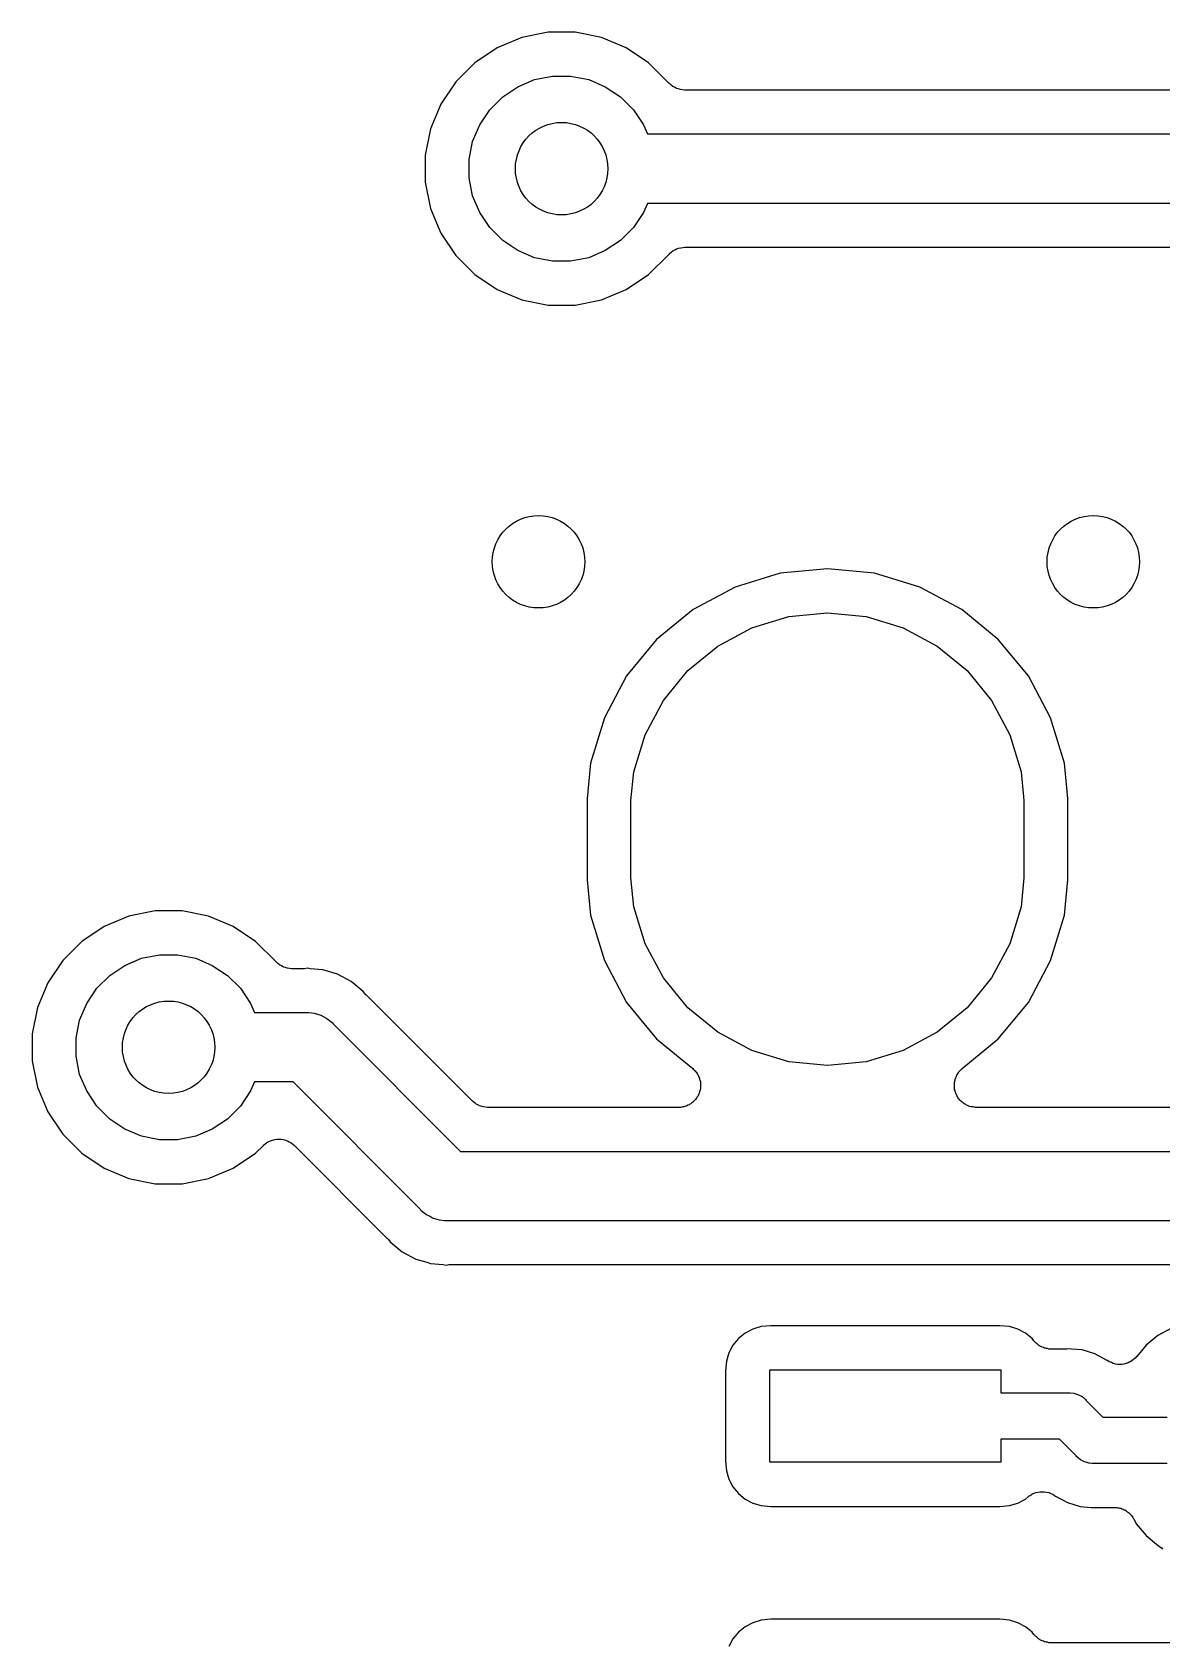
# Model space of a CAD drawing. Extents: x 100.2 to 129.8, y -164.8 to -95.2.
# Drawn here: x 107.81 to 112.7, y -112.58 to -105.61 of the extents above; entities that cross this region are included whole.
import ezdxf

# ---------------------------------------------------------------- set-up
doc = ezdxf.new("R2010")
doc.units = 0
doc.layers.add('BLACK', color=7, linetype='CONTINUOUS')

msp = doc.modelspace()

# ---------------------------------------------------------------- linework, layer by layer
at = {"layer": 'BLACK', "linetype": 'CONTINUOUS'}
for p, q in [((109.928, -105.633), (109.821, -105.677)), ((110.042, -105.61), (109.928, -105.633)), ((110.158, -105.61), (110.042, -105.61)), ((110.272, -105.633), (110.158, -105.61)), ((110.379, -105.677), (110.272, -105.633)), ((109.821, -105.677), (109.724, -105.742)), ((110.476, -105.742), (110.379, -105.677)), ((109.724, -105.742), (109.642, -105.824)), ((110.563, -105.829), (110.476, -105.742)), ((109.642, -105.824), (109.577, -105.921)), ((109.845, -105.889), (109.911, -105.846)), ((109.911, -105.846), (109.983, -105.815)), ((109.983, -105.815), (110.061, -105.8)), ((110.061, -105.8), (110.139, -105.8)), ((110.139, -105.8), (110.217, -105.815)), ((110.217, -105.815), (110.289, -105.846)), ((110.289, -105.846), (110.355, -105.889)), ((110.565, -105.831), (110.563, -105.829)), ((110.566, -105.832), (110.565, -105.831)), ((110.573, -105.838), (110.566, -105.832)), ((110.566, -105.832), (110.566, -105.832)), ((110.58, -105.843), (110.573, -105.838)), ((110.58, -105.844), (110.58, -105.843)), ((110.588, -105.848), (110.58, -105.844)), ((110.58, -105.844), (110.58, -105.844)), ((110.596, -105.852), (110.588, -105.848)), ((110.597, -105.853), (110.596, -105.852)), ((110.596, -105.852), (110.596, -105.852)), ((110.605, -105.855), (110.597, -105.853)), ((110.613, -105.858), (110.605, -105.855)), ((110.614, -105.858), (110.613, -105.858)), ((110.623, -105.859), (110.614, -105.858)), ((110.614, -105.858), (110.614, -105.858)), ((110.632, -105.86), (110.623, -105.859)), ((110.633, -105.86), (110.632, -105.86)), ((119.367, -105.86), (110.633, -105.86)), ((110.633, -105.86), (110.633, -105.86)), ((110.633, -105.86), (110.633, -105.86)), ((110.633, -105.86), (110.633, -105.86)), ((109.577, -105.921), (109.533, -106.028)), ((109.789, -105.945), (109.845, -105.889)), ((110.355, -105.889), (110.411, -105.945)), ((109.746, -106.011), (109.789, -105.945)), ((110.411, -105.945), (110.454, -106.011)), ((109.533, -106.028), (109.51, -106.142)), ((109.715, -106.083), (109.746, -106.011)), ((110.454, -106.011), (110.471, -106.05)), ((110.471, -106.05), (119.529, -106.05)), ((109.51, -106.142), (109.51, -106.258)), ((109.7, -106.161), (109.715, -106.083)), ((109.7, -106.239), (109.7, -106.161)), ((109.51, -106.258), (109.533, -106.372)), ((109.715, -106.317), (109.7, -106.239)), ((109.746, -106.389), (109.715, -106.317)), ((110.471, -106.35), (110.454, -106.389)), ((119.529, -106.35), (110.471, -106.35)), ((109.533, -106.372), (109.577, -106.479)), ((109.789, -106.455), (109.746, -106.389)), ((110.454, -106.389), (110.411, -106.455)), ((109.577, -106.479), (109.642, -106.576)), ((109.845, -106.511), (109.789, -106.455)), ((110.411, -106.455), (110.355, -106.511)), ((109.911, -106.554), (109.845, -106.511)), ((109.983, -106.585), (109.911, -106.554)), ((110.289, -106.554), (110.217, -106.585)), ((110.355, -106.511), (110.289, -106.554)), ((110.567, -106.567), (110.574, -106.561)), ((110.574, -106.561), (110.581, -106.556)), ((110.581, -106.555), (110.589, -106.551)), ((110.581, -106.556), (110.581, -106.555)), ((110.581, -106.556), (110.581, -106.556)), ((110.589, -106.551), (110.597, -106.547)), ((110.597, -106.547), (110.597, -106.547)), ((110.597, -106.547), (110.598, -106.547)), ((110.598, -106.547), (110.606, -106.544)), ((110.606, -106.544), (110.615, -106.542)), ((110.615, -106.542), (110.615, -106.542)), ((110.615, -106.542), (110.616, -106.542)), ((110.616, -106.542), (110.624, -106.541)), ((110.624, -106.541), (110.633, -106.54)), ((110.633, -106.54), (119.367, -106.54)), ((109.642, -106.576), (109.724, -106.658)), ((110.061, -106.6), (109.983, -106.585)), ((110.139, -106.6), (110.061, -106.6)), ((110.217, -106.585), (110.139, -106.6)), ((110.476, -106.658), (110.564, -106.571)), ((110.564, -106.571), (110.566, -106.568)), ((110.566, -106.568), (110.567, -106.567)), ((110.567, -106.567), (110.567, -106.567)), ((109.724, -106.658), (109.821, -106.723)), ((110.379, -106.723), (110.476, -106.658)), ((109.821, -106.723), (109.928, -106.767)), ((109.928, -106.767), (110.042, -106.79)), ((110.158, -106.79), (110.272, -106.767)), ((110.272, -106.767), (110.379, -106.723)), ((110.042, -106.79), (110.158, -106.79)), ((111.046, -107.95), (110.85, -108.01)), ((111.25, -107.93), (111.046, -107.95)), ((111.454, -107.95), (111.25, -107.93)), ((111.65, -108.01), (111.454, -107.95)), ((110.85, -108.01), (110.669, -108.106)), ((111.831, -108.106), (111.65, -108.01)), ((110.669, -108.106), (110.511, -108.236)), ((110.923, -108.186), (111.083, -108.137)), ((111.083, -108.137), (111.25, -108.121)), ((111.25, -108.121), (111.417, -108.137)), ((111.417, -108.137), (111.577, -108.186)), ((111.989, -108.236), (111.831, -108.106)), ((110.511, -108.236), (110.381, -108.394)), ((110.775, -108.265), (110.923, -108.186)), ((111.577, -108.186), (111.725, -108.265)), ((112.119, -108.394), (111.989, -108.236)), ((110.646, -108.371), (110.775, -108.265)), ((111.725, -108.265), (111.854, -108.371)), ((110.54, -108.5), (110.646, -108.371)), ((111.854, -108.371), (111.96, -108.5)), ((110.381, -108.394), (110.285, -108.575)), ((112.215, -108.575), (112.119, -108.394)), ((110.461, -108.648), (110.54, -108.5)), ((111.96, -108.5), (112.039, -108.648)), ((110.285, -108.575), (110.225, -108.771)), ((112.275, -108.771), (112.215, -108.575)), ((110.412, -108.808), (110.461, -108.648)), ((112.039, -108.648), (112.088, -108.808)), ((110.225, -108.771), (110.21, -108.924)), ((112.29, -108.924), (112.275, -108.771)), ((110.4, -108.933), (110.412, -108.808)), ((112.088, -108.808), (112.1, -108.933)), ((110.21, -108.924), (110.21, -109.276)), ((110.4, -109.267), (110.4, -108.933)), ((112.1, -108.933), (112.1, -109.267)), ((112.29, -109.276), (112.29, -108.924)), ((110.21, -109.276), (110.225, -109.429)), ((110.412, -109.392), (110.4, -109.267)), ((112.1, -109.267), (112.088, -109.392)), ((112.275, -109.429), (112.29, -109.276)), ((108.342, -109.41), (108.228, -109.433)), ((108.458, -109.41), (108.342, -109.41)), ((108.572, -109.433), (108.458, -109.41)), ((110.461, -109.552), (110.412, -109.392)), ((112.088, -109.392), (112.039, -109.552)), ((108.121, -109.477), (108.024, -109.542)), ((108.228, -109.433), (108.121, -109.477)), ((108.679, -109.477), (108.572, -109.433)), ((108.776, -109.542), (108.679, -109.477)), ((110.225, -109.429), (110.285, -109.625)), ((112.215, -109.625), (112.275, -109.429)), ((108.024, -109.542), (107.942, -109.624)), ((108.863, -109.629), (108.776, -109.542)), ((110.54, -109.7), (110.461, -109.552)), ((112.039, -109.552), (111.96, -109.7)), ((107.942, -109.624), (107.877, -109.721)), ((108.211, -109.646), (108.283, -109.615)), ((108.283, -109.615), (108.361, -109.6)), ((108.361, -109.6), (108.439, -109.6)), ((108.439, -109.6), (108.517, -109.615)), ((108.517, -109.615), (108.589, -109.646)), ((108.865, -109.631), (108.863, -109.629)), ((108.866, -109.632), (108.865, -109.631)), ((110.285, -109.625), (110.381, -109.806)), ((112.119, -109.806), (112.215, -109.625)), ((108.089, -109.745), (108.145, -109.689)), ((108.145, -109.689), (108.211, -109.646)), ((108.589, -109.646), (108.655, -109.689)), ((108.655, -109.689), (108.711, -109.745)), ((108.873, -109.638), (108.866, -109.632)), ((108.866, -109.632), (108.866, -109.632)), ((108.88, -109.643), (108.873, -109.638)), ((108.88, -109.644), (108.88, -109.643)), ((108.888, -109.648), (108.88, -109.644)), ((108.88, -109.644), (108.88, -109.644)), ((108.896, -109.652), (108.888, -109.648)), ((108.897, -109.653), (108.896, -109.652)), ((108.896, -109.652), (108.896, -109.652)), ((108.905, -109.655), (108.897, -109.653)), ((108.913, -109.658), (108.905, -109.655)), ((108.914, -109.658), (108.913, -109.658)), ((108.923, -109.659), (108.914, -109.658)), ((108.914, -109.658), (108.914, -109.658)), ((108.932, -109.66), (108.923, -109.659)), ((108.933, -109.66), (108.932, -109.66)), ((108.979, -109.66), (108.933, -109.66)), ((108.933, -109.66), (108.933, -109.66)), ((108.933, -109.66), (108.933, -109.66)), ((108.933, -109.66), (108.933, -109.66)), ((108.983, -109.66), (108.979, -109.66)), ((108.987, -109.66), (108.983, -109.66)), ((108.988, -109.66), (108.987, -109.66)), ((109, -109.658), (108.988, -109.66)), ((109.012, -109.66), (109, -109.658)), ((109.067, -109.665), (109.012, -109.66)), ((109.012, -109.66), (109.012, -109.66)), ((109.131, -109.684), (109.067, -109.665)), ((109.19, -109.716), (109.131, -109.684)), ((110.646, -109.829), (110.54, -109.7)), ((111.96, -109.7), (111.854, -109.829)), ((107.877, -109.721), (107.833, -109.828)), ((108.046, -109.811), (108.089, -109.745)), ((108.711, -109.745), (108.754, -109.811)), ((109.242, -109.758), (109.19, -109.716)), ((109.249, -109.768), (109.242, -109.758)), ((109.252, -109.771), (109.249, -109.768)), ((107.833, -109.828), (107.81, -109.942)), ((108.015, -109.883), (108.046, -109.811)), ((108.754, -109.811), (108.771, -109.85)), ((109.255, -109.774), (109.252, -109.771)), ((109.256, -109.775), (109.255, -109.774)), ((109.713, -110.232), (109.256, -109.775)), ((110.381, -109.806), (110.511, -109.964)), ((110.775, -109.935), (110.646, -109.829)), ((111.854, -109.829), (111.725, -109.935)), ((111.989, -109.964), (112.119, -109.806)), ((108, -109.961), (108.015, -109.883)), ((108.771, -109.85), (108.993, -109.85)), ((108.993, -109.85), (109, -109.849)), ((109, -109.849), (109.007, -109.85)), ((109.007, -109.85), (109.007, -109.85)), ((109.007, -109.85), (109.029, -109.852)), ((109.029, -109.852), (109.058, -109.861)), ((109.058, -109.861), (109.084, -109.875)), ((109.084, -109.875), (109.107, -109.893)), ((109.107, -109.893), (109.111, -109.899)), ((109.111, -109.899), (109.662, -110.45)), ((107.81, -109.942), (107.81, -110.058)), ((108, -110.039), (108, -109.961)), ((110.511, -109.964), (110.667, -110.092)), ((110.923, -110.014), (110.775, -109.935)), ((111.725, -109.935), (111.577, -110.014)), ((111.833, -110.092), (111.989, -109.964)), ((108.015, -110.117), (108, -110.039)), ((111.083, -110.063), (110.923, -110.014)), ((111.577, -110.014), (111.417, -110.063)), ((107.81, -110.058), (107.833, -110.172)), ((108.046, -110.189), (108.015, -110.117)), ((110.667, -110.092), (110.668, -110.092)), ((110.668, -110.092), (110.671, -110.096)), ((110.671, -110.096), (110.674, -110.099)), ((110.674, -110.099), (110.677, -110.102)), ((110.677, -110.102), (110.681, -110.106)), ((110.681, -110.106), (110.683, -110.109)), ((110.683, -110.109), (110.686, -110.113)), ((110.686, -110.113), (110.688, -110.117)), ((110.688, -110.117), (110.691, -110.121)), ((111.25, -110.079), (111.083, -110.063)), ((111.417, -110.063), (111.25, -110.079)), ((111.81, -110.12), (111.813, -110.116)), ((111.813, -110.116), (111.815, -110.112)), ((111.815, -110.112), (111.818, -110.108)), ((111.818, -110.108), (111.82, -110.105)), ((111.82, -110.105), (111.824, -110.101)), ((111.824, -110.101), (111.827, -110.098)), ((111.827, -110.098), (111.83, -110.095)), ((111.83, -110.095), (111.833, -110.092)), ((107.833, -110.172), (107.877, -110.279)), ((108.089, -110.255), (108.046, -110.189)), ((108.754, -110.189), (108.711, -110.255)), ((108.771, -110.15), (108.754, -110.189)), ((108.938, -110.15), (108.771, -110.15)), ((109.489, -110.701), (108.938, -110.15)), ((110.691, -110.121), (110.692, -110.125)), ((110.692, -110.125), (110.694, -110.129)), ((110.694, -110.129), (110.696, -110.134)), ((110.696, -110.134), (110.697, -110.138)), ((110.697, -110.138), (110.698, -110.143)), ((110.698, -110.189), (110.697, -110.193)), ((110.698, -110.143), (110.7, -110.147)), ((110.699, -110.184), (110.698, -110.189)), ((110.7, -110.18), (110.699, -110.184)), ((110.7, -110.147), (110.7, -110.152)), ((110.7, -110.152), (110.701, -110.157)), ((110.701, -110.175), (110.7, -110.18)), ((110.701, -110.157), (110.701, -110.161)), ((110.701, -110.161), (110.701, -110.166)), ((110.701, -110.166), (110.701, -110.17)), ((110.701, -110.17), (110.701, -110.175)), ((111.799, -110.155), (111.8, -110.151)), ((111.799, -110.16), (111.799, -110.155)), ((111.799, -110.164), (111.799, -110.16)), ((111.799, -110.169), (111.799, -110.164)), ((111.799, -110.174), (111.799, -110.169)), ((111.8, -110.178), (111.799, -110.174)), ((111.8, -110.151), (111.801, -110.146)), ((111.8, -110.183), (111.8, -110.178)), ((111.802, -110.187), (111.8, -110.183)), ((111.801, -110.146), (111.802, -110.142)), ((111.802, -110.142), (111.803, -110.137)), ((111.803, -110.192), (111.802, -110.187)), ((111.803, -110.137), (111.805, -110.133)), ((111.805, -110.133), (111.806, -110.128)), ((111.806, -110.128), (111.808, -110.124)), ((111.808, -110.124), (111.81, -110.12)), ((108.145, -110.311), (108.089, -110.255)), ((108.711, -110.255), (108.655, -110.311)), ((109.72, -110.238), (109.713, -110.232)), ((109.727, -110.243), (109.72, -110.238)), ((109.727, -110.244), (109.727, -110.243)), ((109.735, -110.248), (109.727, -110.244)), ((109.727, -110.244), (109.727, -110.244)), ((109.743, -110.252), (109.735, -110.248)), ((109.744, -110.253), (109.743, -110.252)), ((109.743, -110.252), (109.743, -110.252)), ((109.752, -110.255), (109.744, -110.253)), ((109.76, -110.258), (109.752, -110.255)), ((109.761, -110.258), (109.76, -110.258)), ((109.77, -110.259), (109.761, -110.258)), ((109.761, -110.258), (109.761, -110.258)), ((110.625, -110.258), (110.62, -110.259)), ((110.629, -110.257), (110.625, -110.258)), ((110.633, -110.256), (110.629, -110.257)), ((110.638, -110.254), (110.633, -110.256)), ((110.642, -110.253), (110.638, -110.254)), ((110.646, -110.251), (110.642, -110.253)), ((110.651, -110.249), (110.646, -110.251)), ((110.655, -110.246), (110.651, -110.249)), ((110.659, -110.244), (110.655, -110.246)), ((110.662, -110.241), (110.659, -110.244)), ((110.666, -110.239), (110.662, -110.241)), ((110.67, -110.235), (110.666, -110.239)), ((110.673, -110.232), (110.67, -110.235)), ((110.676, -110.229), (110.673, -110.232)), ((110.679, -110.226), (110.676, -110.229)), ((110.682, -110.222), (110.679, -110.226)), ((110.685, -110.218), (110.682, -110.222)), ((110.687, -110.214), (110.685, -110.218)), ((110.69, -110.21), (110.687, -110.214)), ((110.692, -110.206), (110.69, -110.21)), ((110.694, -110.202), (110.692, -110.206)), ((110.695, -110.198), (110.694, -110.202)), ((110.697, -110.193), (110.695, -110.198)), ((111.804, -110.196), (111.803, -110.192)), ((111.806, -110.201), (111.804, -110.196)), ((111.808, -110.205), (111.806, -110.201)), ((111.81, -110.209), (111.808, -110.205)), ((111.812, -110.213), (111.81, -110.209)), ((111.814, -110.217), (111.812, -110.213)), ((111.817, -110.221), (111.814, -110.217)), ((111.82, -110.225), (111.817, -110.221)), ((111.823, -110.228), (111.82, -110.225)), ((111.826, -110.231), (111.823, -110.228)), ((111.83, -110.235), (111.826, -110.231)), ((111.833, -110.238), (111.83, -110.235)), ((111.837, -110.24), (111.833, -110.238)), ((111.84, -110.243), (111.837, -110.24)), ((111.844, -110.246), (111.84, -110.243)), ((111.848, -110.248), (111.844, -110.246)), ((111.852, -110.25), (111.848, -110.248)), ((111.856, -110.252), (111.852, -110.25)), ((111.861, -110.254), (111.856, -110.252)), ((111.865, -110.256), (111.861, -110.254)), ((111.87, -110.257), (111.865, -110.256)), ((111.874, -110.258), (111.87, -110.257)), ((111.879, -110.258), (111.874, -110.258)), ((111.883, -110.259), (111.879, -110.258)), ((107.877, -110.279), (107.942, -110.376)), ((108.211, -110.354), (108.145, -110.311)), ((108.655, -110.311), (108.589, -110.354)), ((109.779, -110.26), (109.77, -110.259)), ((109.78, -110.26), (109.779, -110.26)), ((110.606, -110.26), (109.78, -110.26)), ((109.78, -110.26), (109.78, -110.26)), ((109.78, -110.26), (109.78, -110.26)), ((109.78, -110.26), (109.78, -110.26)), ((110.611, -110.26), (110.606, -110.26)), ((110.615, -110.26), (110.611, -110.26)), ((110.62, -110.259), (110.615, -110.26)), ((111.888, -110.259), (111.883, -110.259)), ((111.892, -110.26), (111.888, -110.259)), ((111.894, -110.26), (111.892, -110.26)), ((113.106, -110.26), (111.894, -110.26)), ((107.942, -110.376), (108.024, -110.458)), ((108.283, -110.385), (108.211, -110.354)), ((108.361, -110.4), (108.283, -110.385)), ((108.517, -110.385), (108.439, -110.4)), ((108.589, -110.354), (108.517, -110.385)), ((108.859, -110.399), (108.868, -110.398)), ((108.868, -110.398), (108.877, -110.397)), ((108.877, -110.397), (108.877, -110.397)), ((108.877, -110.397), (108.878, -110.397)), ((108.878, -110.397), (108.887, -110.398)), ((108.887, -110.398), (108.896, -110.399)), ((108.024, -110.458), (108.121, -110.523)), ((108.439, -110.4), (108.361, -110.4)), ((108.679, -110.523), (108.776, -110.458)), ((108.776, -110.458), (108.81, -110.425)), ((108.81, -110.425), (108.81, -110.424)), ((108.81, -110.424), (108.81, -110.424)), ((108.81, -110.424), (108.81, -110.424)), ((108.81, -110.424), (108.811, -110.424)), ((108.811, -110.424), (108.817, -110.418)), ((108.817, -110.418), (108.824, -110.413)), ((108.824, -110.413), (108.825, -110.412)), ((108.825, -110.412), (108.833, -110.408)), ((108.825, -110.412), (108.825, -110.412)), ((108.833, -110.408), (108.841, -110.404)), ((108.841, -110.404), (108.85, -110.401)), ((108.841, -110.404), (108.841, -110.404)), ((108.841, -110.404), (108.841, -110.404)), ((108.85, -110.401), (108.859, -110.399)), ((108.859, -110.399), (108.859, -110.399)), ((108.859, -110.399), (108.859, -110.399)), ((108.896, -110.399), (108.896, -110.399)), ((108.896, -110.399), (108.896, -110.399)), ((108.896, -110.399), (108.905, -110.402)), ((108.905, -110.402), (108.913, -110.404)), ((108.913, -110.404), (108.914, -110.404)), ((108.914, -110.404), (108.914, -110.405)), ((108.914, -110.405), (108.922, -110.409)), ((108.922, -110.409), (108.93, -110.413)), ((108.93, -110.413), (108.93, -110.413)), ((108.93, -110.413), (108.93, -110.413)), ((108.93, -110.413), (108.937, -110.419)), ((108.937, -110.419), (108.944, -110.425)), ((108.944, -110.425), (109.344, -110.825)), ((109.662, -110.45), (114.557, -110.45)), ((108.121, -110.523), (108.228, -110.567)), ((108.572, -110.567), (108.679, -110.523)), ((108.228, -110.567), (108.342, -110.59)), ((108.342, -110.59), (108.458, -110.59)), ((108.458, -110.59), (108.572, -110.567)), ((109.493, -110.707), (109.489, -110.701)), ((109.506, -110.717), (109.493, -110.707)), ((109.516, -110.725), (109.506, -110.717)), ((109.528, -110.731), (109.516, -110.725)), ((109.542, -110.739), (109.528, -110.731)), ((109.571, -110.748), (109.542, -110.739)), ((109.593, -110.75), (109.571, -110.748)), ((109.6, -110.751), (109.593, -110.75)), ((109.593, -110.75), (109.593, -110.75)), ((109.607, -110.75), (109.6, -110.751)), ((114.502, -110.75), (109.607, -110.75)), ((109.344, -110.825), (109.345, -110.826)), ((109.345, -110.826), (109.348, -110.829)), ((109.348, -110.829), (109.351, -110.832)), ((109.351, -110.832), (109.358, -110.842)), ((109.358, -110.842), (109.41, -110.884)), ((109.41, -110.884), (109.469, -110.916)), ((109.469, -110.916), (109.517, -110.93)), ((109.517, -110.93), (109.517, -110.93)), ((109.517, -110.93), (109.533, -110.935)), ((109.533, -110.935), (109.588, -110.94)), ((109.588, -110.94), (109.588, -110.94)), ((109.588, -110.94), (109.6, -110.942)), ((109.6, -110.942), (109.612, -110.94)), ((109.612, -110.94), (109.613, -110.94)), ((109.613, -110.94), (109.617, -110.94)), ((109.617, -110.94), (109.621, -110.94)), ((109.621, -110.94), (114.384, -110.94)), ((110.927, -111.219), (110.894, -111.236)), ((110.963, -111.208), (110.927, -111.219)), ((111.005, -111.204), (110.963, -111.208)), ((111.995, -111.204), (111.005, -111.204)), ((112.037, -111.208), (111.995, -111.204)), ((112.073, -111.219), (112.037, -111.208)), ((112.106, -111.236), (112.073, -111.219)), ((112.738, -111.215), (112.679, -111.246)), ((110.841, -111.289), (110.824, -111.322)), ((110.865, -111.26), (110.841, -111.289)), ((110.894, -111.236), (110.865, -111.26)), ((112.135, -111.26), (112.106, -111.236)), ((112.143, -111.27), (112.135, -111.26)), ((112.146, -111.273), (112.143, -111.27)), ((112.149, -111.276), (112.146, -111.273)), ((112.153, -111.28), (112.149, -111.276)), ((112.157, -111.283), (112.153, -111.28)), ((112.16, -111.286), (112.157, -111.283)), ((112.163, -111.288), (112.16, -111.286)), ((112.168, -111.291), (112.163, -111.288)), ((112.172, -111.294), (112.168, -111.291)), ((112.176, -111.295), (112.172, -111.294)), ((112.179, -111.297), (112.176, -111.295)), ((112.184, -111.299), (112.179, -111.297)), ((112.189, -111.301), (112.184, -111.299)), ((112.193, -111.302), (112.189, -111.301)), ((112.197, -111.303), (112.193, -111.302)), ((112.202, -111.303), (112.197, -111.303)), ((112.207, -111.305), (112.202, -111.303)), ((112.211, -111.305), (112.207, -111.305)), ((112.216, -111.305), (112.211, -111.305)), ((112.217, -111.305), (112.216, -111.305)), ((112.276, -111.305), (112.217, -111.305)), ((112.28, -111.305), (112.276, -111.305)), ((112.284, -111.305), (112.28, -111.305)), ((112.285, -111.305), (112.284, -111.305)), ((112.295, -111.304), (112.285, -111.305)), ((112.305, -111.305), (112.295, -111.304)), ((112.352, -111.309), (112.305, -111.305)), ((112.305, -111.305), (112.305, -111.305)), ((112.628, -111.288), (112.588, -111.337)), ((112.679, -111.246), (112.628, -111.288)), ((110.813, -111.358), (110.809, -111.4)), ((110.824, -111.322), (110.813, -111.358)), ((112.407, -111.326), (112.352, -111.309)), ((112.46, -111.354), (112.407, -111.326)), ((112.462, -111.355), (112.46, -111.354)), ((112.469, -111.36), (112.462, -111.355)), ((112.469, -111.361), (112.469, -111.36)), ((112.47, -111.361), (112.469, -111.361)), ((112.478, -111.364), (112.47, -111.361)), ((112.486, -111.368), (112.478, -111.364)), ((112.487, -111.368), (112.486, -111.368)), ((112.486, -111.368), (112.486, -111.368)), ((112.496, -111.37), (112.487, -111.368)), ((112.504, -111.372), (112.496, -111.37)), ((112.505, -111.372), (112.504, -111.372)), ((112.514, -111.372), (112.505, -111.372)), ((112.505, -111.372), (112.505, -111.372)), ((112.523, -111.372), (112.514, -111.372)), ((112.532, -111.37), (112.523, -111.372)), ((112.523, -111.372), (112.523, -111.372)), ((112.523, -111.372), (112.523, -111.372)), ((112.541, -111.368), (112.532, -111.37)), ((112.542, -111.368), (112.541, -111.368)), ((112.541, -111.368), (112.541, -111.368)), ((112.55, -111.365), (112.542, -111.368)), ((112.558, -111.361), (112.55, -111.365)), ((112.559, -111.361), (112.558, -111.361)), ((112.558, -111.361), (112.558, -111.361)), ((112.566, -111.356), (112.559, -111.361)), ((112.574, -111.351), (112.566, -111.356)), ((112.581, -111.344), (112.574, -111.351)), ((112.574, -111.351), (112.574, -111.351)), ((112.574, -111.351), (112.574, -111.351)), ((112.587, -111.338), (112.581, -111.344)), ((112.588, -111.337), (112.587, -111.338)), ((112.587, -111.338), (112.587, -111.338)), ((112.587, -111.338), (112.587, -111.338)), ((112.587, -111.338), (112.587, -111.338)), ((110.809, -111.4), (110.809, -111.79)), ((111, -111.795), (111, -111.395)), ((111, -111.395), (112, -111.395)), ((112, -111.395), (112, -111.495)), ((112, -111.495), (112.29, -111.495)), ((112.29, -111.495), (112.295, -111.495)), ((112.295, -111.495), (112.3, -111.495)), ((112.3, -111.495), (112.3, -111.495)), ((112.3, -111.495), (112.315, -111.496)), ((112.315, -111.496), (112.333, -111.502)), ((112.333, -111.502), (112.351, -111.511)), ((112.351, -111.511), (112.366, -111.524)), ((112.366, -111.524), (112.369, -111.528)), ((112.369, -111.528), (112.441, -111.6)), ((112.441, -111.6), (112.72, -111.6)), ((112.254, -111.695), (112, -111.695)), ((112, -111.695), (112, -111.795)), ((112.326, -111.767), (112.254, -111.695)), ((110.809, -111.79), (110.813, -111.832)), ((112.329, -111.771), (112.326, -111.767)), ((112.333, -111.774), (112.329, -111.771)), ((112.336, -111.777), (112.333, -111.774)), ((112.333, -111.774), (112.333, -111.774)), ((112.344, -111.784), (112.336, -111.777)), ((112.362, -111.793), (112.344, -111.784)), ((112.372, -111.796), (112.362, -111.793)), ((110.813, -111.832), (110.824, -111.868)), ((112, -111.795), (111, -111.795)), ((112.38, -111.799), (112.372, -111.796)), ((112.384, -111.799), (112.38, -111.799)), ((112.395, -111.8), (112.384, -111.799)), ((112.4, -111.8), (112.395, -111.8)), ((112.395, -111.8), (112.395, -111.8)), ((112.405, -111.8), (112.4, -111.8)), ((112.72, -111.8), (112.405, -111.8)), ((110.824, -111.868), (110.841, -111.901)), ((110.841, -111.901), (110.865, -111.93)), ((110.865, -111.93), (110.894, -111.954)), ((112.135, -111.932), (112.144, -111.929)), ((112.135, -111.933), (112.135, -111.932)), ((112.144, -111.929), (112.152, -111.926)), ((112.152, -111.926), (112.153, -111.925)), ((112.152, -111.926), (112.152, -111.926)), ((112.153, -111.925), (112.161, -111.924)), ((112.161, -111.924), (112.17, -111.922)), ((112.17, -111.922), (112.17, -111.922)), ((112.17, -111.922), (112.171, -111.922)), ((112.171, -111.922), (112.18, -111.922)), ((112.18, -111.922), (112.189, -111.922)), ((112.189, -111.922), (112.189, -111.922)), ((112.189, -111.922), (112.189, -111.922)), ((112.189, -111.922), (112.198, -111.924)), ((112.198, -111.924), (112.207, -111.926)), ((112.207, -111.926), (112.207, -111.926)), ((112.207, -111.926), (112.208, -111.926)), ((112.208, -111.926), (112.216, -111.93)), ((112.216, -111.93), (112.224, -111.933)), ((110.894, -111.954), (110.927, -111.971)), ((110.927, -111.971), (110.963, -111.982)), ((110.963, -111.982), (111.005, -111.986)), ((111.005, -111.986), (111.995, -111.986)), ((111.995, -111.986), (112.037, -111.982)), ((112.037, -111.982), (112.073, -111.971)), ((112.073, -111.971), (112.106, -111.954)), ((112.106, -111.954), (112.119, -111.943)), ((112.119, -111.943), (112.12, -111.942)), ((112.119, -111.943), (112.119, -111.943)), ((112.119, -111.943), (112.119, -111.943)), ((112.119, -111.943), (112.119, -111.943)), ((112.12, -111.942), (112.127, -111.938)), ((112.127, -111.938), (112.135, -111.933)), ((112.135, -111.933), (112.135, -111.933)), ((112.224, -111.933), (112.224, -111.933)), ((112.224, -111.933), (112.225, -111.933)), ((112.225, -111.933), (112.232, -111.938)), ((112.232, -111.938), (112.237, -111.942)), ((112.237, -111.942), (112.288, -111.969)), ((112.288, -111.969), (112.343, -111.986)), ((112.343, -111.986), (112.39, -111.99)), ((112.39, -111.99), (112.391, -111.99)), ((112.391, -111.99), (112.4, -111.991)), ((112.4, -111.991), (112.41, -111.99)), ((112.41, -111.99), (112.411, -111.99)), ((112.411, -111.99), (112.415, -111.99)), ((112.415, -111.99), (112.419, -111.99)), ((112.419, -111.99), (112.491, -111.99)), ((112.491, -111.99), (112.493, -111.99)), ((112.493, -111.99), (112.497, -111.99)), ((112.497, -111.99), (112.501, -111.99)), ((112.501, -111.99), (112.506, -111.992)), ((112.506, -111.992), (112.511, -111.992)), ((112.511, -111.992), (112.515, -111.993)), ((112.515, -111.993), (112.519, -111.994)), ((112.519, -111.994), (112.524, -111.996)), ((112.524, -111.996), (112.529, -111.998)), ((112.529, -111.998), (112.533, -112)), ((112.533, -112), (112.536, -112.001)), ((112.536, -112.001), (112.541, -112.004)), ((112.541, -112.004), (112.545, -112.007)), ((112.545, -112.007), (112.548, -112.009)), ((112.548, -112.009), (112.552, -112.012)), ((112.552, -112.012), (112.555, -112.015)), ((112.555, -112.015), (112.559, -112.019)), ((112.559, -112.019), (112.562, -112.022)), ((112.562, -112.022), (112.565, -112.025)), ((112.565, -112.025), (112.568, -112.029)), ((112.568, -112.029), (112.571, -112.033)), ((112.571, -112.033), (112.573, -112.037)), ((112.573, -112.037), (112.575, -112.04)), ((112.575, -112.04), (112.586, -112.061)), ((112.586, -112.061), (112.628, -112.112)), ((112.628, -112.112), (112.682, -112.156)), ((112.682, -112.156), (112.685, -112.158)), ((112.685, -112.158), (112.692, -112.163)), ((112.692, -112.163), (112.693, -112.163)), ((112.693, -112.163), (112.693, -112.163)), ((112.693, -112.163), (112.699, -112.17)), ((110.927, -112.489), (110.894, -112.506)), ((110.963, -112.478), (110.927, -112.489)), ((111.005, -112.474), (110.963, -112.478)), ((111.995, -112.474), (111.005, -112.474)), ((112.037, -112.478), (111.995, -112.474)), ((112.073, -112.489), (112.037, -112.478)), ((112.106, -112.506), (112.073, -112.489)), ((110.841, -112.559), (110.824, -112.592)), ((110.865, -112.53), (110.841, -112.559)), ((110.894, -112.506), (110.865, -112.53)), ((112.135, -112.53), (112.106, -112.506)), ((112.143, -112.54), (112.135, -112.53)), ((112.146, -112.543), (112.143, -112.54)), ((112.149, -112.546), (112.146, -112.543)), ((112.153, -112.55), (112.149, -112.546)), ((112.157, -112.553), (112.153, -112.55)), ((112.16, -112.556), (112.157, -112.553)), ((112.163, -112.558), (112.16, -112.556)), ((112.168, -112.561), (112.163, -112.558)), ((112.172, -112.564), (112.168, -112.561)), ((112.176, -112.565), (112.172, -112.564)), ((112.179, -112.567), (112.176, -112.565)), ((112.184, -112.569), (112.179, -112.567)), ((112.189, -112.571), (112.184, -112.569)), ((112.193, -112.572), (112.189, -112.571)), ((112.197, -112.573), (112.193, -112.572)), ((112.202, -112.573), (112.197, -112.573)), ((112.207, -112.575), (112.202, -112.573)), ((112.211, -112.575), (112.207, -112.575)), ((112.216, -112.575), (112.211, -112.575)), ((112.217, -112.575), (112.216, -112.575)), ((112.749, -112.575), (112.217, -112.575))]:
    msp.add_line(p, q, dxfattribs=at)
at = {"layer": 'BLACK'}
for centre in [(110.1, -106.2), (110, -107.9), (112.4, -107.9), (108.4, -110)]:
    msp.add_circle(centre, 0.2, dxfattribs=at)

doc.saveas('drawing.dxf')
